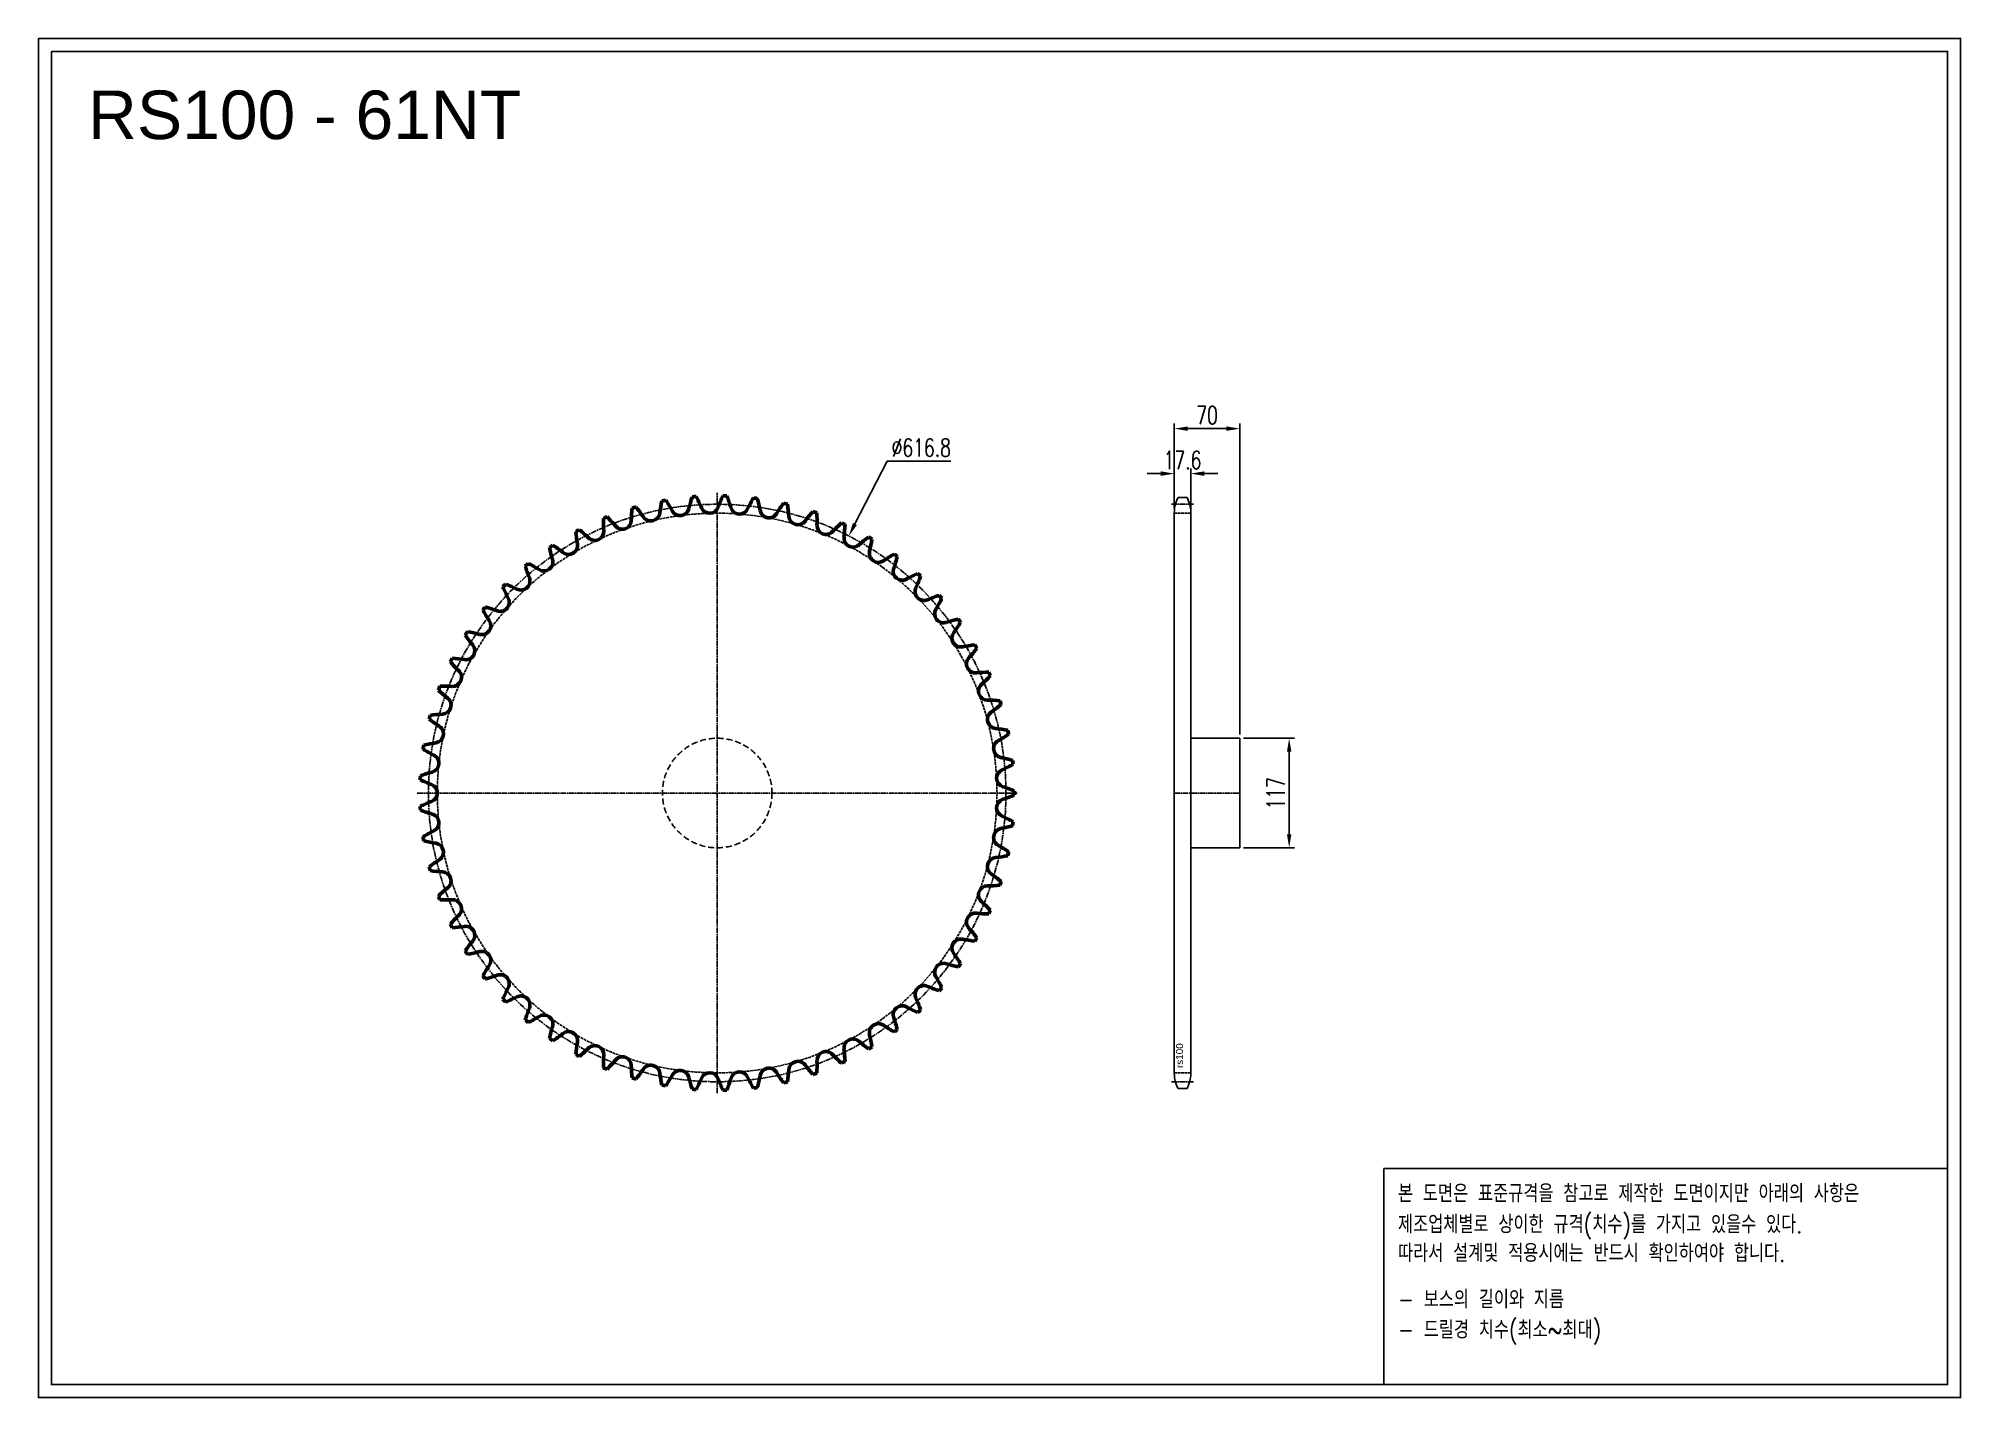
# Model space of a CAD drawing. Header units: millimetres. Extents: x -19661 to -17608, y 21952 to 23403.
import ezdxf

# ---------------------------------------------------------------- set-up
doc = ezdxf.new("R2010")
doc.units = ezdxf.units.MM
for name, pattern in [('AM_ISO02W050', [7.5, 6, -1.5]), ('AM_ISO02W050x2', [3.75, 3, -0.75]), ('AM_ISO08W050', [18, 12, -1.5, 3, -1.5]), ('AM_ISO08W050x2', [9, 6, -0.75, 1.5, -0.75]), ('HIDDEN', [9.525, 6.35, -3.175])]:
    doc.linetypes.add(name, pattern=pattern)
for name, color, linetype, lineweight in [('AM_0N', 7, 'Continuous', 50), ('AM_3N', 6, 'AM_ISO02W050', 25), ('AM_7', 4, 'AM_ISO08W050', 25), ('AM_7N', 4, 'AM_ISO08W050', 25)]:
    doc.layers.add(name, color=color, linetype=linetype, lineweight=lineweight)
doc.layers.add('HL', color=2, linetype='HIDDEN')
doc.layers.add('S-DIM', color=7, linetype='Continuous')
doc.styles.add('HAN', font='ROMANS.shx', dxfattribs={"width": 0.7, "bigfont": 'whgtxt.shx'})
doc.styles.add('HSG', font='SIMPLEX.shx', dxfattribs={"width": 0.7, "bigfont": 'HSG.shx'})
doc.styles.get("Standard").update_dxf_attribs({"font": 'arial.ttf'})
doc.dimstyles.new('APP32', dxfattribs={"dimscale": 8, "dimtxt": 2.4, "dimasz": 1.8, "dimexe": 0.7, "dimexo": 0.5, "dimgap": 0.6, "dimtad": 1, "dimtoh": 1, "dimdec": 1, "dimrnd": 0.01, "dimzin": 9, "dimdsep": 46, "dimtxsty": 'HSG', "dimcen": 0, "dimclrd": 1, "dimclre": 1, "dimclrt": 256, "dimazin": 2, "dimtp": 1, "dimtm": 1, "dimtfac": 0.5, "dimtdec": 1, "dimtofl": 0, "dimtmove": 0, "dimatfit": 3, "dimfxl": 0, "dimtvp": 1, "dimtolj": 2, "dimlwd": -1, "dimlwe": -1, "dimarcsym": 0})

# ---------------------------------------------------------------- blocks, each defined once
blk = doc.blocks.new('*D1')
at = {"layer": 'Defpoints', "color": 0, "transparency": 16777216}
for p in [(-18377.8, 22656.1), (-18377.8, 22539.1), (-18325.1, 22539.1)]:
    blk.add_point(p, dxfattribs=at)
at = {"layer": 'S-DIM', "color": 1, "transparency": 16777216}
for p, q in [((-18373.8, 22656.1), (-18319.5, 22656.1)), ((-18325.1, 22641.7), (-18325.1, 22553.5)), ((-18373.8, 22539.1), (-18319.5, 22539.1))]:
    blk.add_line(p, q, dxfattribs=at)
for points in [[(-18327.5, 22641.7), (-18322.7, 22641.7), (-18325.1, 22656.1)], [(-18327.5, 22553.5), (-18322.7, 22553.5), (-18325.1, 22539.1)]]:
    blk.add_solid(points, dxfattribs=at)
at = {"layer": 'S-DIM', "transparency": 16777216, "insert": (-18339.5, 22597.2), "char_height": 19.2, "attachment_point": 5, "rotation": 90, "style": 'HSG'}
blk.add_mtext('\\A2;117', dxfattribs=at)
blk = doc.blocks.new('*D2')
at = {"layer": 'Defpoints', "color": 0, "transparency": 16777216}
for p in [(-18430.2, 22938.7), (-18447.8, 22897.8), (-18430.2, 22896.4)]:
    blk.add_point(p, dxfattribs=at)
at = {"layer": 'S-DIM', "color": 1, "transparency": 16777216}
for p, q in [((-18462.2, 22938.7), (-18476.6, 22938.7)), ((-18447.8, 22901.8), (-18447.8, 22944.3)), ((-18430.2, 22900.4), (-18430.2, 22944.3)), ((-18415.8, 22938.7), (-18401.4, 22938.7))]:
    blk.add_line(p, q, dxfattribs=at)
for points in [[(-18462.2, 22941.1), (-18462.2, 22936.3), (-18447.8, 22938.7)], [(-18415.8, 22941.1), (-18415.8, 22936.3), (-18430.2, 22938.7)]]:
    blk.add_solid(points, dxfattribs=at)
at = {"layer": 'S-DIM', "transparency": 16777216, "insert": (-18439, 22953.1), "char_height": 19.2, "attachment_point": 5, "style": 'HSG'}
blk.add_mtext('\\A2;17.6', dxfattribs=at)
blk = doc.blocks.new('*D3')
at = {"layer": 'Defpoints', "color": 0, "transparency": 16777216}
for p in [(-18377.8, 22986.7), (-18447.8, 22897.8), (-18377.8, 22656.1)]:
    blk.add_point(p, dxfattribs=at)
at = {"layer": 'S-DIM', "color": 1, "transparency": 16777216}
for p, q in [((-18447.8, 22901.8), (-18447.8, 22992.3)), ((-18433.4, 22986.7), (-18392.2, 22986.7)), ((-18377.8, 22660.1), (-18377.8, 22992.3))]:
    blk.add_line(p, q, dxfattribs=at)
for points in [[(-18433.4, 22989.1), (-18433.4, 22984.3), (-18447.8, 22986.7)], [(-18392.2, 22989.1), (-18392.2, 22984.3), (-18377.8, 22986.7)]]:
    blk.add_solid(points, dxfattribs=at)
at = {"layer": 'S-DIM', "transparency": 16777216, "insert": (-18412.8, 23001.1), "char_height": 19.2, "attachment_point": 5, "style": 'HSG'}
blk.add_mtext('\\A2;70', dxfattribs=at)
blk = doc.blocks.new('notice1')
at = {"color": 4}
blk.add_lwpolyline([(-22142.12, 1735.9), (-22053.8, 1735.9), (-22053.8, 1702.07), (-22142.12, 1702.07)], close=True, dxfattribs=at)
at = {"color": 4, "style": 'HAN', "width": 0.8}
for s, p in [('본 도면은 표준규격을 참고로 제작한 도면이지만 아래의 사항은', (-22139.9, 1730.62)), ('제조업체별로 상이한 규격(치수)를 가지고 있을수 있다.', (-22139.9, 1725.78)), ('따라서 설계및 적용시에는 반드시 확인하여야 합니다.', (-22139.9, 1721.28)), ('- 보스의 길이와 지름', (-22139.9, 1714.03)), ('- 드릴경 치수(최소~최대)', (-22139.9, 1709.27))]:
    blk.add_text(s, height=2.7949, dxfattribs=at).set_placement(p)

msp = doc.modelspace()

# ---------------------------------------------------------------- linework, layer by layer
for p, q in [((-18434.18, 22913.19), (-18443.83, 22913.19)), ((-18447.81, 22897.29), (-18447.81, 22297.85)), ((-18430.21, 22897.29), (-18430.21, 22297.85)), ((-18430.21, 22656.07), (-18377.81, 22656.07)), ((-18377.81, 22656.07), (-18377.81, 22539.07)), ((-18377.81, 22539.07), (-18430.21, 22539.07)), ((-18434.18, 22281.95), (-18443.83, 22281.95))]:
    msp.add_line(p, q)
for points in [[(-19660.93, 23403.46), (-17608.03, 23403.46), (-17608.03, 21951.91), (-19660.93, 21951.91)], [(-19647.11, 23389.63), (-17621.86, 23389.63), (-17621.86, 21965.74), (-19647.11, 21965.74)]]:
    msp.add_lwpolyline(points, close=True)
for centre, start, end in [((-18414.01, 22897.29), 151.93881, 180), ((-18464.01, 22897.29), 0, 28.06119), ((-18414.01, 22297.85), 180, 208.06119), ((-18464.01, 22297.85), 331.93881, 0)]:
    msp.add_arc(centre, 33.8, start, end)
at = {"layer": 'AM_0N'}
for centre, radius, start, end in [((-18826.13, 22867.99), 144.02, 161.39014, 166.63934), ((-18936, 22597.57), 317.5, 94.04375, 94.80871), ((-19086.18, 22847.86), 144.02, 22.21311, 27.46232), ((-18798.91, 22855.26), 144.02, 155.4885, 160.7377), ((-18936, 22597.57), 317.5, 88.14211, 88.90707), ((-19059.65, 22861.98), 144.02, 16.31148, 21.56068), ((-18773.14, 22839.8), 144.02, 149.58686, 154.83607), ((-18936, 22597.57), 317.5, 82.24047, 83.00543), ((-19031.81, 22873.29), 144.02, 10.40984, 15.65904), ((-18913.57, 22888.6), 144.02, 179.09506, 184.34426), ((-18936, 22597.57), 317.5, 111.74866, 112.51363), ((-19155.18, 22790.33), 144.02, 39.91803, 45.16724), ((-18883.77, 22884.75), 144.02, 173.19342, 178.44262), ((-18936, 22597.57), 317.5, 105.84702, 106.61199), ((-19134.2, 22811.85), 144.02, 34.01639, 39.2656), ((-19006.85, 22897.8), 9.62, 214.01639, 352.54098), ((-18854.51, 22877.85), 144.02, 167.29178, 172.54098), ((-18936, 22597.57), 317.5, 99.94539, 100.71035), ((-19111.12, 22831.09), 144.02, 28.11475, 33.36396), ((-18975.61, 22903.49), 9.62, 208.11475, 346.63934), ((-18943.94, 22905.94), 9.62, 202.21311, 340.7377), ((-18912.19, 22905.13), 9.62, 196.31148, 334.83607), ((-18880.7, 22901.05), 9.62, 190.40984, 328.93443), ((-18749.09, 22821.77), 144.02, 143.68522, 148.93443), ((-18936, 22597.57), 317.5, 76.33883, 77.1038), ((-19002.95, 22881.68), 144.02, 4.5082, 9.7574), ((-18849.79, 22893.75), 9.62, 184.5082, 323.03279), ((-18727.03, 22801.36), 144.02, 137.78358, 143.03279), ((-18936, 22597.57), 317.5, 70.43719, 71.20216), ((-18973.38, 22887.06), 144.02, 358.60656, 3.85576), ((-18936, 22597.57), 317.5, 117.6503, 118.41527), ((-18943.61, 22889.36), 144.02, 184.9967, 190.2459), ((-19173.84, 22766.78), 144.02, 45.81967, 51.06888), ((-19066.77, 22876.96), 9.62, 225.81967, 4.34426), ((-19037.35, 22888.92), 9.62, 219.91803, 358.44262), ((-18819.79, 22883.32), 9.62, 178.60656, 317.13115), ((-18707.19, 22778.8), 144.02, 131.88194, 137.13115), ((-18936, 22597.57), 317.5, 64.53555, 65.30052), ((-18791.02, 22869.86), 9.62, 172.70492, 311.22951), ((-18943.42, 22889.36), 144.02, 352.70492, 357.95412), ((-18689.76, 22754.31), 144.02, 125.9803, 131.22951), ((-18936, 22597.57), 317.5, 58.63391, 59.39888), ((-18936, 22597.57), 317.5, 123.55194, 124.31691), ((-18973.57, 22887.03), 144.02, 190.89834, 196.14754), ((-19189.98, 22741.42), 144.02, 51.72131, 56.97052), ((-19094.8, 22862.03), 9.62, 231.72131, 10.2459), ((-18763.8, 22853.51), 9.62, 166.80328, 305.32787), ((-18913.38, 22888.58), 144.02, 346.80328, 352.05248), ((-18674.95, 22728.16), 144.02, 120.07866, 125.32787), ((-18883.57, 22884.71), 144.02, 340.90164, 346.15084), ((-18936, 22597.57), 317.5, 52.73227, 53.49724), ((-18936, 22597.57), 317.5, 129.45358, 130.21855), ((-19003.14, 22881.63), 144.02, 196.79998, 202.04918), ((-19203.42, 22714.55), 144.02, 57.62295, 62.87216), ((-19121.15, 22844.3), 9.62, 237.62295, 16.14754), ((-18738.39, 22834.44), 9.62, 160.90164, 299.42623), ((-18662.91, 22700.63), 144.02, 114.17702, 119.42623), ((-18854.33, 22877.8), 144.02, 335, 340.2492), ((-18936, 22597.57), 317.5, 46.83063, 47.5956), ((-18936, 22597.57), 317.5, 135.35522, 136.12019), ((-19031.99, 22873.22), 144.02, 202.70161, 207.95082), ((-19214.03, 22686.43), 144.02, 63.52459, 68.7738), ((-19145.54, 22823.96), 9.62, 243.52459, 22.04918), ((-18715.08, 22812.87), 9.62, 155, 293.52459), ((-18653.76, 22672), 144.02, 108.27539, 113.52459), ((-18936, 22597.57), 317.5, 40.92899, 41.69396), ((-18936, 22597.57), 317.5, 141.25686, 142.02183), ((-19059.82, 22861.89), 144.02, 208.60325, 213.85246), ((-19221.7, 22657.37), 144.02, 69.42623, 74.67543), ((-19167.71, 22801.21), 9.62, 249.42623, 27.95082), ((-18694.12, 22789.01), 9.62, 149.09836, 287.62295), ((-18825.95, 22867.92), 144.02, 329.09836, 334.34757), ((-18936, 22597.57), 317.5, 147.1585, 147.92347), ((-19226.33, 22627.68), 144.02, 75.32787, 80.57707), ((-19187.42, 22776.31), 9.62, 255.32787, 33.85246), ((-18647.6, 22642.59), 144.02, 102.37375, 107.62295), ((-18675.72, 22763.13), 9.62, 143.19672, 281.72131), ((-18798.73, 22855.17), 144.02, 323.19672, 328.44593), ((-18936, 22597.57), 317.5, 35.02735, 35.79232), ((-19204.46, 22749.51), 9.62, 261.22951, 39.7541), ((-19086.34, 22847.76), 144.02, 214.50489, 219.7541), ((-18644.5, 22612.69), 144.02, 96.47211, 101.72131), ((-18772.98, 22839.69), 144.02, 317.29508, 322.54429), ((-18936, 22597.57), 317.5, 29.12571, 29.89068), ((-18936, 22597.57), 317.5, 153.06014, 153.82511), ((-19111.27, 22830.98), 144.02, 220.40653, 225.65574), ((-19218.66, 22721.1), 9.62, 267.13115, 45.65574), ((-19227.89, 22597.67), 144.02, 81.22951, 86.47871), ((-18660.07, 22735.49), 9.62, 137.29508, 275.81967), ((-18644.49, 22582.64), 144.02, 90.57047, 95.81967), ((-18936, 22597.57), 317.5, 23.22407, 23.98904), ((-18936, 22597.57), 317.5, 158.96178, 159.72675), ((-19134.34, 22811.72), 144.02, 226.30817, 231.55738), ((-19226.35, 22567.66), 144.02, 87.13115, 92.38035), ((-18647.35, 22706.39), 9.62, 131.39344, 269.91803), ((-18748.94, 22821.64), 144.02, 311.39344, 316.64265), ((-19229.86, 22691.38), 9.62, 273.03279, 51.55738), ((-18647.57, 22552.75), 144.02, 84.66883, 89.91803), ((-18726.9, 22801.22), 144.02, 305.4918, 310.74101), ((-18936, 22597.57), 317.5, 17.32243, 18.0874), ((-18936, 22597.57), 317.5, 164.86342, 165.62839), ((-19155.31, 22790.19), 144.02, 232.20981, 237.45902), ((-19221.74, 22537.96), 144.02, 93.03279, 98.28199), ((-19237.95, 22660.67), 9.62, 278.93443, 57.45902), ((-18637.7, 22676.13), 9.62, 125.4918, 264.01639), ((-18653.71, 22523.33), 144.02, 78.76719, 84.01639), ((-18936, 22597.57), 317.5, 11.42079, 12.18576), ((-18936, 22597.57), 317.5, 170.76506, 171.53002), ((-19173.95, 22766.62), 144.02, 238.11145, 243.36066), ((-19214.09, 22508.9), 144.02, 98.93443, 104.18363), ((-18631.2, 22645.04), 9.62, 119.59016, 258.11475), ((-18707.07, 22778.64), 144.02, 299.59016, 304.83937), ((-19242.84, 22629.29), 9.62, 284.83607, 63.36066), ((-18662.84, 22494.7), 144.02, 72.86555, 78.11475), ((-18689.66, 22754.14), 144.02, 293.68852, 298.93773), ((-18936, 22597.57), 317.5, 5.51916, 6.28412), ((-18936, 22597.57), 317.5, 176.6667, 177.43166), ((-19190.07, 22741.26), 144.02, 244.01309, 249.2623), ((-19203.5, 22480.77), 144.02, 104.83607, 110.08527), ((-19244.47, 22597.57), 9.62, 290.7377, 69.2623), ((-18627.93, 22613.45), 9.62, 113.68852, 252.21311), ((-18674.87, 22467.16), 144.02, 66.96391, 72.21311), ((-19190.07, 22453.89), 144.02, 110.7377, 115.98691), ((-18936, 22597.57), 317.5, 182.56834, 183.3333), ((-18627.93, 22581.69), 9.62, 107.78689, 246.31148), ((-18674.87, 22727.99), 144.02, 287.78689, 293.03609), ((-18936, 22597.57), 317.5, 359.61752, 0.38248), ((-19203.5, 22714.37), 144.02, 249.91473, 255.16393), ((-19242.84, 22565.85), 9.62, 296.63934, 75.16393), ((-18662.84, 22700.44), 144.02, 281.88525, 287.13445), ((-18689.66, 22441), 144.02, 61.06227, 66.31148), ((-18936, 22597.57), 317.5, 353.71588, 354.48084), ((-19173.95, 22428.53), 144.02, 116.63934, 121.88855), ((-18936, 22597.57), 317.5, 188.46998, 189.23494), ((-19214.09, 22686.25), 144.02, 255.81637, 261.06557), ((-19237.95, 22534.47), 9.62, 302.54098, 81.06557), ((-18631.2, 22550.1), 9.62, 101.88525, 240.40984), ((-18707.07, 22416.5), 144.02, 55.16063, 60.40984), ((-19155.31, 22404.95), 144.02, 122.54098, 127.79019), ((-18637.7, 22519.01), 9.62, 95.98361, 234.5082), ((-18653.71, 22671.81), 144.02, 275.98361, 281.23281), ((-18936, 22597.57), 317.5, 347.81424, 348.57921), ((-18936, 22597.57), 317.5, 194.37161, 195.13658), ((-19221.74, 22657.18), 144.02, 261.71801, 266.96721), ((-19229.86, 22503.76), 9.62, 308.44262, 86.96721), ((-18726.9, 22393.92), 144.02, 49.25899, 54.5082), ((-18936, 22597.57), 317.5, 341.9126, 342.67757), ((-19134.34, 22383.43), 144.02, 128.44262, 133.69183), ((-18936, 22597.57), 317.5, 200.27325, 201.03822), ((-19226.35, 22627.49), 144.02, 267.61965, 272.86885), ((-19218.66, 22474.04), 9.62, 314.34426, 92.86885), ((-18647.35, 22488.76), 9.62, 90.08197, 228.60656), ((-18748.94, 22373.5), 144.02, 43.35735, 48.60656), ((-18647.57, 22642.39), 144.02, 270.08197, 275.33117), ((-19111.27, 22364.17), 144.02, 134.34426, 139.59347), ((-18660.07, 22459.65), 9.62, 84.18033, 222.70492), ((-18644.49, 22612.5), 144.02, 264.18033, 269.42953), ((-18936, 22597.57), 317.5, 336.01096, 336.77593), ((-18936, 22597.57), 317.5, 206.17489, 206.93986), ((-19227.89, 22597.47), 144.02, 273.52129, 278.77049), ((-19204.46, 22445.63), 9.62, 320.2459, 98.77049), ((-19086.34, 22347.38), 144.02, 140.2459, 145.49511), ((-18675.72, 22432.01), 9.62, 78.27869, 216.80328), ((-18644.5, 22582.45), 144.02, 258.27869, 263.52789), ((-18772.98, 22355.45), 144.02, 37.45571, 42.70492), ((-18936, 22597.57), 317.5, 330.10932, 330.87429), ((-18936, 22597.57), 317.5, 212.07653, 212.8415), ((-19226.33, 22567.46), 144.02, 279.42293, 284.67213), ((-19187.42, 22418.83), 9.62, 326.14754, 104.67213), ((-18798.73, 22339.97), 144.02, 31.55407, 36.80328), ((-19059.82, 22333.25), 144.02, 146.14754, 151.39675), ((-18936, 22597.57), 317.5, 217.97817, 218.74314), ((-19221.7, 22537.77), 144.02, 285.32457, 290.57377), ((-19167.71, 22393.93), 9.62, 332.04918, 110.57377), ((-18694.12, 22406.13), 9.62, 72.37705, 210.90164), ((-18825.95, 22327.23), 144.02, 25.65243, 30.90164), ((-18647.6, 22552.56), 144.02, 252.37705, 257.62625), ((-18936, 22597.57), 317.5, 324.20768, 324.97265), ((-19031.99, 22321.92), 144.02, 152.04918, 157.29839), ((-18936, 22597.57), 317.5, 223.87981, 224.64478), ((-19214.03, 22508.71), 144.02, 291.2262, 296.47541), ((-19145.54, 22371.19), 9.62, 337.95082, 116.47541), ((-18715.08, 22382.27), 9.62, 66.47541, 205), ((-18854.33, 22317.34), 144.02, 19.7508, 25), ((-18653.76, 22523.14), 144.02, 246.47541, 251.72461), ((-18936, 22597.57), 317.5, 318.30604, 319.07101), ((-19003.14, 22313.51), 144.02, 157.95082, 163.20002), ((-19203.42, 22480.6), 144.02, 297.12784, 302.37705), ((-19121.15, 22350.84), 9.62, 343.85246, 122.37705), ((-18738.39, 22360.7), 9.62, 60.57377, 199.09836), ((-18883.57, 22310.43), 144.02, 13.84916, 19.09836), ((-18662.91, 22494.52), 144.02, 240.57377, 245.82298), ((-18936, 22597.57), 317.5, 312.4044, 313.16937), ((-18936, 22597.57), 317.5, 229.78145, 230.54642), ((-18973.57, 22308.11), 144.02, 163.85246, 169.10166), ((-19189.98, 22453.72), 144.02, 303.02948, 308.27869), ((-19094.8, 22333.11), 9.62, 349.7541, 128.27869), ((-18763.8, 22341.64), 9.62, 54.67213, 193.19672), ((-18913.38, 22306.56), 144.02, 7.94752, 13.19672), ((-18674.95, 22466.98), 144.02, 234.67213, 239.92134), ((-18936, 22597.57), 317.5, 306.50276, 307.26773), ((-18936, 22597.57), 317.5, 235.68309, 236.44806), ((-18943.61, 22305.78), 144.02, 169.7541, 175.0033), ((-18936, 22597.57), 317.5, 241.58473, 242.3497), ((-19173.84, 22428.37), 144.02, 308.93112, 314.18033), ((-19066.77, 22318.19), 9.62, 355.65574, 134.18033), ((-18913.57, 22306.55), 144.02, 175.65574, 180.90494), ((-19037.35, 22306.22), 9.62, 1.55738, 140.08197), ((-18819.79, 22311.82), 9.62, 42.86885, 181.39344), ((-18707.19, 22416.35), 144.02, 222.86885, 228.11806), ((-18791.02, 22325.29), 9.62, 48.77049, 187.29508), ((-18943.42, 22305.78), 144.02, 2.04588, 7.29508), ((-18689.76, 22440.84), 144.02, 228.77049, 234.0197), ((-18936, 22597.57), 317.5, 300.60112, 301.36609), ((-18936, 22597.57), 317.5, 247.48637, 248.25134), ((-19155.18, 22404.81), 144.02, 314.83276, 320.08197), ((-18883.77, 22310.4), 144.02, 181.55738, 186.80658), ((-19134.2, 22383.29), 144.02, 320.7344, 325.98361), ((-19006.85, 22297.34), 9.62, 7.45902, 145.98361), ((-18854.51, 22317.29), 144.02, 187.45902, 192.70822), ((-19111.12, 22364.05), 144.02, 326.63604, 331.88525), ((-18975.61, 22291.65), 9.62, 13.36066, 151.88525), ((-18943.94, 22289.2), 9.62, 19.2623, 157.78689), ((-18912.19, 22290.02), 9.62, 25.16393, 163.68852), ((-19031.81, 22321.86), 144.02, 344.34096, 349.59016), ((-18880.7, 22294.09), 9.62, 31.06557, 169.59016), ((-18749.09, 22373.38), 144.02, 211.06557, 216.31478), ((-19002.95, 22313.47), 144.02, 350.2426, 355.4918), ((-18849.79, 22301.39), 9.62, 36.96721, 175.4918), ((-18727.03, 22393.78), 144.02, 216.96721, 222.21642), ((-18936, 22597.57), 317.5, 288.79784, 289.56281), ((-18973.38, 22308.09), 144.02, 356.14424, 1.39344), ((-18936, 22597.57), 317.5, 294.69948, 295.46445), ((-18936, 22597.57), 317.5, 253.38801, 254.15298), ((-18936, 22597.57), 317.5, 259.28965, 260.05461), ((-18826.13, 22327.15), 144.02, 193.36066, 198.60986), ((-18936, 22597.57), 317.5, 265.19129, 265.95625), ((-19086.18, 22347.28), 144.02, 332.53768, 337.78689), ((-18798.91, 22339.88), 144.02, 199.2623, 204.5115), ((-18936, 22597.57), 317.5, 271.09293, 271.85789), ((-19059.65, 22333.17), 144.02, 338.43932, 343.68852), ((-18773.14, 22355.35), 144.02, 205.16393, 210.41314), ((-18936, 22597.57), 317.5, 276.99457, 277.75953), ((-18936, 22597.57), 317.5, 282.8962, 283.66117)]:
    msp.add_arc(centre, radius, start, end, dxfattribs=at)
at = {"layer": 'AM_3N', "linetype": 'AM_ISO02W050x2'}
for p, q in [((-18430.21, 22896.43), (-18447.81, 22896.43)), ((-18430.21, 22298.72), (-18447.81, 22298.72))]:
    msp.add_line(p, q, dxfattribs=at)
msp.add_circle((-18936, 22597.57), 298.85, dxfattribs=at)
at = {"layer": 'AM_7', "linetype": 'AM_ISO08W050x2'}
for p, q in [((-18427.21, 22905.95), (-18450.81, 22905.95)), ((-18447.81, 22597.57), (-18377.81, 22597.57)), ((-18427.21, 22289.19), (-18450.81, 22289.19))]:
    msp.add_line(p, q, dxfattribs=at)
msp.add_circle((-18936, 22597.57), 308.38, dxfattribs=at)
at = {"layer": 'AM_7N', "linetype": 'AM_ISO08W050x2'}
for p, q in [((-18936, 22277.08), (-18936, 22918.07)), ((-19256.5, 22597.57), (-18615.5, 22597.57))]:
    msp.add_line(p, q, dxfattribs=at)
at = {"layer": 'HL'}
msp.add_circle((-18936, 22597.57), 58.5, dxfattribs=at)
at = {"layer": 'S-DIM', "color": 1}
for p, q in [((-18754.53, 22952), (-18788.9, 22884.88)), ((-18686.37, 22952), (-18754.53, 22952))]:
    msp.add_line(p, q, dxfattribs=at)
msp.add_solid([(-18791.03, 22885.98), (-18786.76, 22883.79), (-18795.46, 22872.06)], dxfattribs=at)

# ---------------------------------------------------------------- block references
at = {"xscale": 6.817720974704638, "yscale": 6.817720974704638, "zscale": 6.817720974704638}
msp.add_blockref('notice1', (132734.78, 10361.52), dxfattribs=at)

# ---------------------------------------------------------------- texts
msp.add_text('RS100 - 61NT', height=51.8409).set_placement((-19608.06, 23295.97))
at = {"insert": (-18445.98, 22303.85), "char_height": 7.56, "width": 32.5046, "attachment_point": 1, "rotation": 90}
msp.add_mtext('rs100', dxfattribs=at)
at = {"layer": 'S-DIM', "insert": (-18718.05, 22966.4), "char_height": 19.2, "attachment_point": 5, "style": 'HSG'}
msp.add_mtext('\\A2;∅616.8', dxfattribs=at)

# ---------------------------------------------------------------- dimensions: what is measured, and where the dimension line sits
at = {"layer": 'S-DIM'}
dim = msp.add_linear_dim(base=(-18377.81, 22986.66), p1=(-18447.8, 22897.78), p2=(-18377.81, 22656.07), dimstyle='APP32', dxfattribs=at)
dim.commit()
dim.dimension.update_dxf_attribs({"geometry": '*D3', "text_midpoint": (-18412.8, 23001.06)})
dim = msp.add_linear_dim(base=(-18430.21, 22938.66), p1=(-18447.8, 22897.78), p2=(-18430.21, 22896.43), dimstyle='APP32', dxfattribs=at)
dim.commit()
dim.dimension.update_dxf_attribs({"geometry": '*D2', "text_midpoint": (-18439, 22938.66), "dimtype": 128})
dim = msp.add_linear_dim(base=(-18325.07, 22539.07), p1=(-18377.81, 22656.07), p2=(-18377.81, 22539.07), angle=90, dimstyle='APP32', dxfattribs=at)
dim.commit()
dim.dimension.update_dxf_attribs({"geometry": '*D1', "text_midpoint": (-18325.07, 22597.16), "dimtype": 128})

doc.saveas('drawing.dxf')
